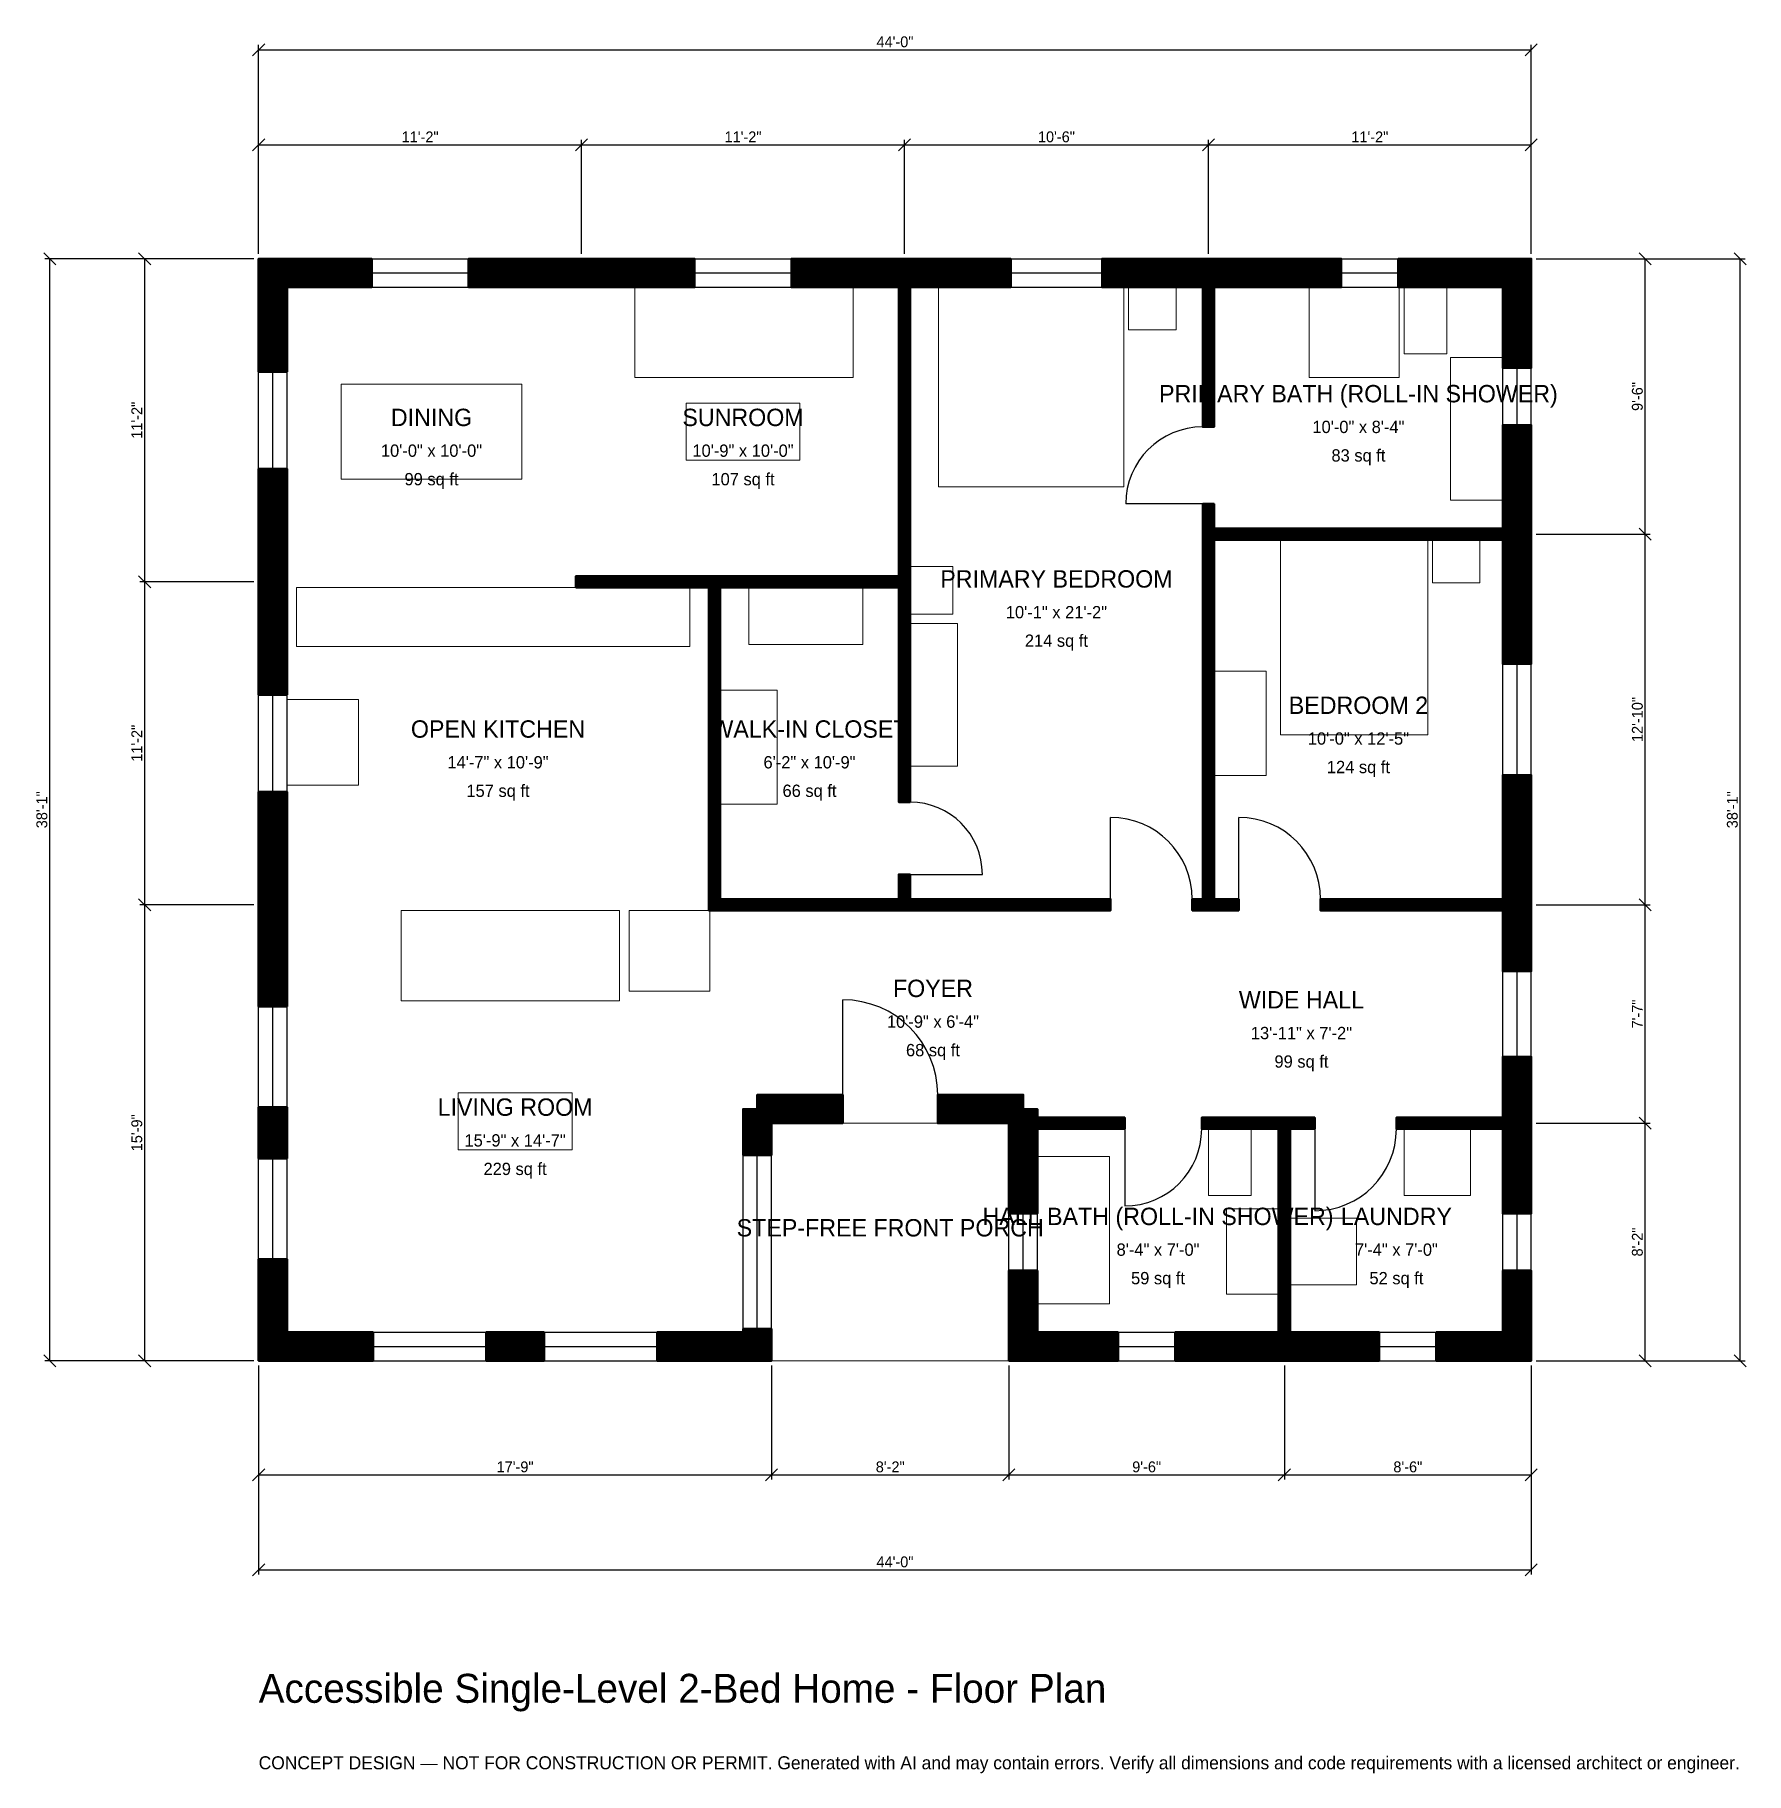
# Model space of a CAD drawing. Header units: inches. Extents: x -93 to 617, y -171 to 550.
import ezdxf
from ezdxf.enums import TextEntityAlignment as Align

# ---------------------------------------------------------------- set-up
doc = ezdxf.new("R2010")
doc.units = ezdxf.units.IN
doc.header["$MEASUREMENT"] = 0
doc.linetypes.add('DASHED', pattern=[0.6, 0.5, -0.1])
for name, color, linetype, lineweight in [('A-ANNO-DIMS', 1, 'Continuous', 13), ('A-ANNO-TEXT', 7, 'Continuous', 18), ('A-AREA-IDEN', 7, 'Continuous', 18), ('A-DOOR', 2, 'Continuous', 25), ('A-FLOR-FIXT', 9, 'Continuous', 13), ('A-FURN', 9, 'Continuous', 13), ('A-GLAZ', 4, 'Continuous', 25), ('A-SITE-PAVE', 8, 'Continuous', 13), ('A-WALL', 7, 'Continuous', 50), ('A-WALL-PATT', 8, 'Continuous', 13)]:
    doc.layers.add(name, color=color, linetype=linetype, lineweight=lineweight)
doc.dimstyles.new('PLAN', dxfattribs={"dimtxt": 4.5, "dimasz": 3, "dimexe": 2, "dimexo": 2, "dimgap": 1, "dimtad": 1, "dimdec": 0, "dimlunit": 4, "dimtsz": 2.5, "dimcen": 2.5, "dimclrd": 1, "dimclre": 1, "dimazin": 3, "dimtfac": 1, "dimtmove": 0, "dimatfit": 3})

msp = doc.modelspace()

# ---------------------------------------------------------------- hatches: boundary and pattern name
at = {"layer": 'A-WALL-PATT'}
h = msp.add_hatch(dxfattribs=at)
h.set_pattern_fill('ANSI31', color=8, scale=0.8)
h.paths.add_polyline_path([(0, 328.7402), (0, 369.685), (11.811, 369.685), (11.811, 328.7402), (11.811, 316.9291), (11.811, 275.9843), (0, 275.9843), (0, 316.9291), (0, 328.7402)])
h.paths.add_polyline_path([(0, 444.8819), (0, 444.8819), (0, 456.6929), (0, 456.6929), (0, 456.693), (11.811, 456.693), (11.811, 456.6929), (46.8504, 456.6929), (46.8504, 444.8819), (11.811, 444.8819), (11.811, 409.8425), (0, 409.8425), (0, 444.8819)])
h.paths.add_polyline_path([(127.9528, 456.6929), (139.7638, 456.6929), (180.7087, 456.6929), (180.7087, 444.8819), (139.7638, 444.8819), (127.9528, 444.8819), (87.0079, 444.8819), (87.0079, 456.6929), (127.9528, 456.6929)])
h.paths.add_polyline_path([(261.811, 456.6929), (265.3543, 456.6929), (265.3543, 456.693), (270.0787, 456.693), (270.0787, 456.6929), (273.622, 456.6929), (311.811, 456.6929), (311.811, 444.8819), (273.622, 444.8819), (270.0787, 444.8819), (270.0787, 325.1969), (270.0787, 320.4724), (270.0787, 231.4961), (265.3543, 231.4961), (265.3543, 320.4724), (191.3386, 320.4724), (191.3386, 191.3386), (210.2362, 191.3386), (214.9606, 191.3386), (265.3543, 191.3386), (265.3543, 201.5748), (270.0787, 201.5748), (270.0787, 191.3386), (344.0945, 191.3386), (348.8189, 191.3386), (353.1496, 191.3386), (353.1496, 186.6142), (348.8189, 186.6142), (344.0945, 186.6142), (270.0787, 186.6142), (265.3543, 186.6142), (214.9606, 186.6142), (210.2362, 186.6142), (191.3386, 186.6142), (186.6142, 186.6142), (186.6142, 191.3386), (186.6142, 320.4724), (131.4961, 320.4724), (131.4961, 325.1969), (186.6142, 325.1969), (191.3386, 325.1969), (265.3543, 325.1969), (265.3543, 444.8819), (261.811, 444.8819), (220.8661, 444.8819), (220.8661, 456.6929), (261.811, 456.6929)])
h.paths.add_polyline_path([(387.7953, 456.6929), (391.3386, 456.6929), (391.3386, 456.693), (396.063, 456.693), (396.063, 456.6929), (399.6063, 456.6929), (448.8189, 456.6929), (448.8189, 444.8819), (399.6063, 444.8819), (396.063, 444.8819), (396.063, 387.0079), (391.3386, 387.0079), (391.3386, 444.8819), (387.7953, 444.8819), (349.6063, 444.8819), (349.6063, 456.6929), (387.7953, 456.6929)])
h.paths.add_polyline_path([(515.748, 456.6929), (515.748, 456.693), (527.5591, 456.693), (527.5591, 456.6929), (527.5591, 456.6929), (527.5591, 444.8819), (527.5591, 444.8819), (527.5591, 411.4173), (515.748, 411.4173), (515.748, 444.8819), (472.4409, 444.8819), (472.4409, 456.6929), (515.748, 456.6929)])
h.paths.add_polyline_path([(527.5591, 348.4252), (527.5591, 344.8819), (527.5591, 344.8819), (527.5591, 340.1575), (527.5591, 340.1575), (527.5591, 336.6142), (527.5591, 288.7795), (515.748, 288.7795), (515.748, 336.6142), (515.748, 340.1575), (396.063, 340.1575), (396.063, 191.3386), (406.2992, 191.3386), (406.2992, 186.6142), (396.063, 186.6142), (391.3386, 186.6142), (387.0079, 186.6142), (387.0079, 191.3386), (391.3386, 191.3386), (391.3386, 340.1575), (391.3386, 344.8819), (391.3386, 355.1181), (396.063, 355.1181), (396.063, 344.8819), (515.748, 344.8819), (515.748, 348.4252), (515.748, 387.7953), (527.5591, 387.7953), (527.5591, 348.4252)])
h.paths.add_polyline_path([(527.5591, 194.8819), (527.5591, 191.3386), (527.5591, 191.3386), (527.5591, 186.6142), (527.5591, 186.6142), (527.5591, 183.0709), (527.5591, 161.4173), (515.748, 161.4173), (515.748, 183.0709), (515.748, 186.6142), (440.1575, 186.6142), (440.1575, 191.3386), (515.748, 191.3386), (515.748, 194.8819), (515.748, 242.7165), (527.5591, 242.7165), (527.5591, 194.8819)])
h.paths.add_polyline_path([(527.5591, 104.3307), (527.5591, 100.7874), (527.5591, 100.7874), (527.5591, 96.063), (527.5591, 96.063), (527.5591, 92.5197), (527.5591, 61.0236), (515.748, 61.0236), (515.748, 92.5197), (515.748, 96.063), (471.6535, 96.063), (471.6535, 100.7874), (515.748, 100.7874), (515.748, 104.3307), (515.748, 125.9843), (527.5591, 125.9843), (527.5591, 104.3307)])
h.paths.add_polyline_path([(527.5591, 11.811), (527.5591, 11.811), (527.5591, 0), (527.5591, 0), (527.5591, 0), (527.5591, 0), (515.748, 0), (515.748, 0), (488.189, 0), (488.189, 11.811), (515.748, 11.811), (515.748, 37.4016), (527.5591, 37.4016), (527.5591, 11.811)])
h.paths.add_polyline_path([(431.1024, 0), (427.5591, 0), (427.5591, 0), (422.8346, 0), (422.8346, 0), (419.2913, 0), (379.9213, 0), (379.9213, 11.811), (419.2913, 11.811), (422.8346, 11.811), (422.8346, 96.063), (390.9449, 96.063), (390.9449, 100.7874), (422.8346, 100.7874), (427.5591, 100.7874), (437.7953, 100.7874), (437.7953, 96.063), (427.5591, 96.063), (427.5591, 11.811), (431.1024, 11.811), (464.5669, 11.811), (464.5669, 0), (431.1024, 0)])
h.paths.add_polyline_path([(322.8346, 0), (322.8346, 0), (311.0236, 0), (311.0236, 0), (311.0236, 0), (311.0236, 0), (311.0236, 11.811), (311.0236, 11.811), (311.0236, 37.4016), (322.8346, 37.4016), (322.8346, 11.811), (356.2992, 11.811), (356.2992, 0), (322.8346, 0)])
h.paths.add_polyline_path([(311.0236, 96.063), (311.0236, 96.063), (311.0236, 98.4252), (308.6614, 98.4252), (308.6614, 98.4252), (281.4961, 98.4252), (281.4961, 110.2362), (316.9291, 110.2362), (316.9291, 104.3307), (322.8346, 104.3307), (322.8346, 100.7874), (344.0945, 100.7874), (348.8189, 100.7874), (359.0551, 100.7874), (359.0551, 96.063), (348.8189, 96.063), (344.0945, 96.063), (322.8346, 96.063), (322.8346, 61.0236), (311.0236, 61.0236), (311.0236, 96.063)])
h.paths.add_polyline_path([(212.5984, 98.4252), (212.5984, 85.2362), (200.7874, 85.2362), (200.7874, 104.3307), (206.6929, 104.3307), (206.6929, 110.2362), (242.126, 110.2362), (242.126, 98.4252), (212.5984, 98.4252)])
h.paths.add_polyline_path([(212.5984, 11.811), (212.5985, 11.811), (212.5985, 0), (212.5984, 0), (212.5984, 0), (200.7874, 0), (200.7874, 0), (165.1575, 0), (165.1575, 11.811), (200.7874, 11.811), (200.7874, 13.189), (212.5984, 13.189), (212.5984, 11.811)])
h.paths.add_polyline_path([(94.2913, 0), (94.2913, 11.811), (118.3071, 11.811), (118.3071, 0), (94.2913, 0)])
h.paths.add_polyline_path([(11.811, 0), (11.811, 0), (0, 0), (0, 0), (0, 0), (0, 11.811), (0, 11.811), (0, 42.126), (11.811, 42.126), (11.811, 11.811), (47.4409, 11.811), (47.4409, 0), (11.811, 0)])
h.paths.add_polyline_path([(0, 105.1181), (11.811, 105.1181), (11.811, 83.8583), (0, 83.8583), (0, 105.1181)])
h.paths.add_polyline_path([(0, 183.0709), (0, 194.8819), (0, 235.8268), (11.811, 235.8268), (11.811, 194.8819), (11.811, 183.0709), (11.811, 146.8504), (0, 146.8504), (0, 183.0709)])

# ---------------------------------------------------------------- linework, layer by layer
at = {"layer": 'A-DOOR'}
for p, q in [((391.3386, 355.1181), (359.4488, 355.1181)), ((353.1496, 191.3386), (353.1496, 225.1969)), ((406.2992, 191.3386), (406.2992, 225.1969)), ((270.0787, 201.5748), (300, 201.5748)), ((242.126, 110.2362), (242.126, 149.6063)), ((359.0551, 96.063), (359.0551, 64.1732)), ((437.7953, 96.063), (437.7953, 62.2047))]:
    msp.add_line(p, q, dxfattribs=at)
for centre, radius, start, end in [((391.3386, 355.1181), 31.8898, 90, 180), ((270.0787, 201.5748), 29.9213, 0, 90), ((353.1496, 191.3386), 33.8583, 0, 90), ((406.2992, 191.3386), 33.8583, 0, 90), ((242.126, 110.2362), 39.3701, 0, 90), ((359.0551, 96.063), 31.8898, 270, 360), ((437.7953, 96.063), 33.8583, 270, 360)]:
    msp.add_arc(centre, radius, start, end, dxfattribs=at)
at = {"layer": 'A-FLOR-FIXT'}
for points in [[(435.4331, 407.4803), (472.8346, 407.4803), (472.8346, 444.8819), (435.4331, 444.8819)], [(474.8031, 417.3228), (492.5197, 417.3228), (492.5197, 444.8819), (474.8031, 444.8819)], [(494.0945, 356.6929), (515.748, 356.6929), (515.748, 415.748), (494.0945, 415.748)], [(15.748, 296.063), (178.7402, 296.063), (178.7402, 320.4724), (15.748, 320.4724)], [(393.7008, 68.5039), (411.4173, 68.5039), (411.4173, 96.063), (393.7008, 96.063)], [(322.8346, 23.622), (352.7559, 23.622), (352.7559, 84.6457), (322.8346, 84.6457)], [(401.1811, 27.5591), (422.8346, 27.5591), (422.8346, 62.9921), (401.1811, 62.9921)]]:
    msp.add_lwpolyline(points, close=True, dxfattribs=at)
at = {"layer": 'A-FURN'}
for points in [[(155.9055, 407.4803), (246.4567, 407.4803), (246.4567, 444.8819), (155.9055, 444.8819)], [(281.8898, 362.2047), (358.6614, 362.2047), (358.6614, 444.8819), (281.8898, 444.8819)], [(360.6299, 427.1654), (380.315, 427.1654), (380.315, 444.8819), (360.6299, 444.8819)], [(34.252, 365.3543), (109.0551, 365.3543), (109.0551, 404.7244), (34.252, 404.7244)], [(177.1654, 373.2283), (224.4094, 373.2283), (224.4094, 396.8504), (177.1654, 396.8504)], [(423.622, 259.4488), (484.6457, 259.4488), (484.6457, 340.1575), (423.622, 340.1575)], [(486.6142, 322.4409), (506.2992, 322.4409), (506.2992, 340.1575), (486.6142, 340.1575)], [(270.0787, 309.4488), (287.7953, 309.4488), (287.7953, 329.1339), (270.0787, 329.1339)], [(203.1496, 296.8504), (250.3937, 296.8504), (250.3937, 320.4724), (203.1496, 320.4724)], [(270.0787, 246.4567), (289.7638, 246.4567), (289.7638, 305.5118), (270.0787, 305.5118)], [(396.063, 242.5197), (417.7165, 242.5197), (417.7165, 285.8268), (396.063, 285.8268)], [(11.811, 238.5827), (41.3386, 238.5827), (41.3386, 274.0157), (11.811, 274.0157)], [(191.3386, 230.7087), (214.9606, 230.7087), (214.9606, 277.9528), (191.3386, 277.9528)], [(59.0551, 149.2126), (149.6063, 149.2126), (149.6063, 186.6142), (59.0551, 186.6142)], [(153.5433, 153.1496), (187.0079, 153.1496), (187.0079, 186.6142), (153.5433, 186.6142)], [(82.6772, 87.4016), (129.9213, 87.4016), (129.9213, 111.0236), (82.6772, 111.0236)], [(474.8031, 68.5039), (502.3622, 68.5039), (502.3622, 96.063), (474.8031, 96.063)], [(427.5591, 31.4961), (455.1181, 31.4961), (455.1181, 59.0551), (427.5591, 59.0551)]]:
    msp.add_lwpolyline(points, close=True, dxfattribs=at)
at = {"layer": 'A-GLAZ'}
for p, q in [((46.8504, 456.6929), (87.0079, 456.6929)), ((180.7087, 456.6929), (220.8661, 456.6929)), ((311.811, 456.6929), (349.6063, 456.6929)), ((448.8189, 456.6929), (472.4409, 456.6929)), ((46.8504, 450.7874), (87.0079, 450.7874)), ((180.7087, 450.7874), (220.8661, 450.7874)), ((311.811, 450.7874), (349.6063, 450.7874)), ((448.8189, 450.7874), (472.4409, 450.7874)), ((46.8504, 444.8819), (87.0079, 444.8819)), ((180.7087, 444.8819), (220.8661, 444.8819)), ((311.811, 444.8819), (349.6063, 444.8819)), ((448.8189, 444.8819), (472.4409, 444.8819)), ((515.748, 387.7953), (515.748, 411.4173)), ((521.6535, 387.7953), (521.6535, 411.4173)), ((527.5591, 387.7953), (527.5591, 411.4173)), ((0, 369.685), (0, 409.8425)), ((5.9055, 369.685), (5.9055, 409.8425)), ((11.811, 369.685), (11.811, 409.8425)), ((515.748, 242.7165), (515.748, 288.7795)), ((521.6535, 242.7165), (521.6535, 288.7795)), ((527.5591, 242.7165), (527.5591, 288.7795)), ((0, 235.8268), (0, 275.9843)), ((5.9055, 235.8268), (5.9055, 275.9843)), ((11.811, 235.8268), (11.811, 275.9843)), ((515.748, 125.9843), (515.748, 161.4173)), ((521.6535, 125.9843), (521.6535, 161.4173)), ((527.5591, 125.9843), (527.5591, 161.4173)), ((0, 105.1181), (0, 146.8504)), ((5.9055, 105.1181), (5.9055, 146.8504)), ((11.811, 105.1181), (11.811, 146.8504)), ((0, 42.126), (0, 83.8583)), ((5.9055, 42.126), (5.9055, 83.8583)), ((11.811, 42.126), (11.811, 83.8583)), ((200.7874, 13.189), (200.7874, 85.2362)), ((206.6929, 13.189), (206.6929, 85.2362)), ((212.5984, 13.189), (212.5984, 85.2362)), ((311.0236, 37.4016), (311.0236, 61.0236)), ((316.9291, 37.4016), (316.9291, 61.0236)), ((322.8346, 37.4016), (322.8346, 61.0236)), ((515.748, 37.4016), (515.748, 61.0236)), ((521.6535, 37.4016), (521.6535, 61.0236)), ((527.5591, 37.4016), (527.5591, 61.0236)), ((47.4409, 11.811), (94.2913, 11.811)), ((118.3071, 11.811), (165.1575, 11.811)), ((356.2992, 11.811), (379.9213, 11.811)), ((464.5669, 11.811), (488.189, 11.811)), ((47.4409, 5.9055), (94.2913, 5.9055)), ((47.4409, 0), (94.2913, 0)), ((118.3071, 5.9055), (165.1575, 5.9055)), ((118.3071, 0), (165.1575, 0)), ((356.2992, 5.9055), (379.9213, 5.9055)), ((356.2992, 0), (379.9213, 0)), ((464.5669, 5.9055), (488.189, 5.9055)), ((464.5669, 0), (488.189, 0))]:
    msp.add_line(p, q, dxfattribs=at)
at = {"layer": 'A-SITE-PAVE', "linetype": 'DASHED'}
msp.add_lwpolyline([(212.5984, 0), (311.0236, 0), (311.0236, 98.4252), (212.5984, 98.4252)], close=True, dxfattribs=at)
at = {"layer": 'A-WALL'}
for points in [[(0, 444.8819), (0, 444.8819), (0, 456.6929), (0, 456.6929), (0, 456.693), (11.811, 456.693), (11.811, 456.6929), (46.8504, 456.6929), (46.8504, 444.8819), (11.811, 444.8819), (11.811, 409.8425), (0, 409.8425), (0, 444.8819)], [(127.9528, 456.6929), (139.7638, 456.6929), (180.7087, 456.6929), (180.7087, 444.8819), (139.7638, 444.8819), (127.9528, 444.8819), (87.0079, 444.8819), (87.0079, 456.6929), (127.9528, 456.6929)], [(261.811, 456.6929), (265.3543, 456.6929), (265.3543, 456.693), (270.0787, 456.693), (270.0787, 456.6929), (273.622, 456.6929), (311.811, 456.6929), (311.811, 444.8819), (273.622, 444.8819), (270.0787, 444.8819), (270.0787, 325.1969), (270.0787, 320.4724), (270.0787, 231.4961), (265.3543, 231.4961), (265.3543, 320.4724), (191.3386, 320.4724), (191.3386, 191.3386), (210.2362, 191.3386), (214.9606, 191.3386), (265.3543, 191.3386), (265.3543, 201.5748), (270.0787, 201.5748), (270.0787, 191.3386), (344.0945, 191.3386), (348.8189, 191.3386), (353.1496, 191.3386), (353.1496, 186.6142), (348.8189, 186.6142), (344.0945, 186.6142), (270.0787, 186.6142), (265.3543, 186.6142), (214.9606, 186.6142), (210.2362, 186.6142), (191.3386, 186.6142), (186.6142, 186.6142), (186.6142, 191.3386), (186.6142, 320.4724), (131.4961, 320.4724), (131.4961, 325.1969), (186.6142, 325.1969), (191.3386, 325.1969), (265.3543, 325.1969), (265.3543, 444.8819), (261.811, 444.8819), (220.8661, 444.8819), (220.8661, 456.6929), (261.811, 456.6929)], [(387.7953, 456.6929), (391.3386, 456.6929), (391.3386, 456.693), (396.063, 456.693), (396.063, 456.6929), (399.6063, 456.6929), (448.8189, 456.6929), (448.8189, 444.8819), (399.6063, 444.8819), (396.063, 444.8819), (396.063, 387.0079), (391.3386, 387.0079), (391.3386, 444.8819), (387.7953, 444.8819), (349.6063, 444.8819), (349.6063, 456.6929), (387.7953, 456.6929)], [(515.748, 456.6929), (515.748, 456.693), (527.5591, 456.693), (527.5591, 456.6929), (527.5591, 456.6929), (527.5591, 444.8819), (527.5591, 444.8819), (527.5591, 411.4173), (515.748, 411.4173), (515.748, 444.8819), (472.4409, 444.8819), (472.4409, 456.6929), (515.748, 456.6929)], [(527.5591, 348.4252), (527.5591, 344.8819), (527.5591, 344.8819), (527.5591, 340.1575), (527.5591, 340.1575), (527.5591, 336.6142), (527.5591, 288.7795), (515.748, 288.7795), (515.748, 336.6142), (515.748, 340.1575), (396.063, 340.1575), (396.063, 191.3386), (406.2992, 191.3386), (406.2992, 186.6142), (396.063, 186.6142), (391.3386, 186.6142), (387.0079, 186.6142), (387.0079, 191.3386), (391.3386, 191.3386), (391.3386, 340.1575), (391.3386, 344.8819), (391.3386, 355.1181), (396.063, 355.1181), (396.063, 344.8819), (515.748, 344.8819), (515.748, 348.4252), (515.748, 387.7953), (527.5591, 387.7953), (527.5591, 348.4252)], [(0, 328.7402), (0, 369.685), (11.811, 369.685), (11.811, 328.7402), (11.811, 316.9291), (11.811, 275.9843), (0, 275.9843), (0, 316.9291), (0, 328.7402)], [(527.5591, 194.8819), (527.5591, 191.3386), (527.5591, 191.3386), (527.5591, 186.6142), (527.5591, 186.6142), (527.5591, 183.0709), (527.5591, 161.4173), (515.748, 161.4173), (515.748, 183.0709), (515.748, 186.6142), (440.1575, 186.6142), (440.1575, 191.3386), (515.748, 191.3386), (515.748, 194.8819), (515.748, 242.7165), (527.5591, 242.7165), (527.5591, 194.8819)], [(0, 183.0709), (0, 194.8819), (0, 235.8268), (11.811, 235.8268), (11.811, 194.8819), (11.811, 183.0709), (11.811, 146.8504), (0, 146.8504), (0, 183.0709)], [(527.5591, 104.3307), (527.5591, 100.7874), (527.5591, 100.7874), (527.5591, 96.063), (527.5591, 96.063), (527.5591, 92.5197), (527.5591, 61.0236), (515.748, 61.0236), (515.748, 92.5197), (515.748, 96.063), (471.6535, 96.063), (471.6535, 100.7874), (515.748, 100.7874), (515.748, 104.3307), (515.748, 125.9843), (527.5591, 125.9843), (527.5591, 104.3307)], [(212.5984, 98.4252), (212.5984, 85.2362), (200.7874, 85.2362), (200.7874, 104.3307), (206.6929, 104.3307), (206.6929, 110.2362), (242.126, 110.2362), (242.126, 98.4252), (212.5984, 98.4252)], [(311.0236, 96.063), (311.0236, 96.063), (311.0236, 98.4252), (308.6614, 98.4252), (308.6614, 98.4252), (281.4961, 98.4252), (281.4961, 110.2362), (316.9291, 110.2362), (316.9291, 104.3307), (322.8346, 104.3307), (322.8346, 100.7874), (344.0945, 100.7874), (348.8189, 100.7874), (359.0551, 100.7874), (359.0551, 96.063), (348.8189, 96.063), (344.0945, 96.063), (322.8346, 96.063), (322.8346, 61.0236), (311.0236, 61.0236), (311.0236, 96.063)], [(0, 105.1181), (11.811, 105.1181), (11.811, 83.8583), (0, 83.8583), (0, 105.1181)], [(431.1024, 0), (427.5591, 0), (427.5591, 0), (422.8346, 0), (422.8346, 0), (419.2913, 0), (379.9213, 0), (379.9213, 11.811), (419.2913, 11.811), (422.8346, 11.811), (422.8346, 96.063), (390.9449, 96.063), (390.9449, 100.7874), (422.8346, 100.7874), (427.5591, 100.7874), (437.7953, 100.7874), (437.7953, 96.063), (427.5591, 96.063), (427.5591, 11.811), (431.1024, 11.811), (464.5669, 11.811), (464.5669, 0), (431.1024, 0)], [(11.811, 0), (11.811, 0), (0, 0), (0, 0), (0, 0), (0, 11.811), (0, 11.811), (0, 42.126), (11.811, 42.126), (11.811, 11.811), (47.4409, 11.811), (47.4409, 0), (11.811, 0)], [(322.8346, 0), (322.8346, 0), (311.0236, 0), (311.0236, 0), (311.0236, 0), (311.0236, 0), (311.0236, 11.811), (311.0236, 11.811), (311.0236, 37.4016), (322.8346, 37.4016), (322.8346, 11.811), (356.2992, 11.811), (356.2992, 0), (322.8346, 0)], [(527.5591, 11.811), (527.5591, 11.811), (527.5591, 0), (527.5591, 0), (527.5591, 0), (527.5591, 0), (515.748, 0), (515.748, 0), (488.189, 0), (488.189, 11.811), (515.748, 11.811), (515.748, 37.4016), (527.5591, 37.4016), (527.5591, 11.811)], [(94.2913, 0), (94.2913, 11.811), (118.3071, 11.811), (118.3071, 0), (94.2913, 0)], [(212.5984, 11.811), (212.5985, 11.811), (212.5985, 0), (212.5984, 0), (212.5984, 0), (200.7874, 0), (200.7874, 0), (165.1575, 0), (165.1575, 11.811), (200.7874, 11.811), (200.7874, 13.189), (212.5984, 13.189), (212.5984, 11.811)]]:
    msp.add_lwpolyline(points, close=True, dxfattribs=at)

# ---------------------------------------------------------------- texts
at = {"layer": 'A-ANNO-TEXT'}
for s, height, p in [('Accessible Single-Level 2-Bed Home - Floor Plan', 12, (0, -141.7323)), ('CONCEPT DESIGN — NOT FOR CONSTRUCTION OR PERMIT. Generated with AI and may contain errors. Verify all dimensions and code requirements with a licensed architect or engineer.', 5.4, (0, -169.2913))]:
    msp.add_text(s, height=height, dxfattribs=at).set_placement(p)
at = {"layer": 'A-AREA-IDEN'}
for s, height, p in [('PRIMARY BATH (ROLL-IN SHOWER)', 7.2, (455.9055, 400.7874)), ('DINING', 7.2, (71.6535, 390.9449)), ('SUNROOM', 7.2, (200.7874, 390.9449)), ('10\'-0" x 8\'-4"', 5.1, (455.9055, 387.0079)), ('10\'-0" x 10\'-0"', 5.1, (71.6535, 377.1654)), ('10\'-9" x 10\'-0"', 5.1, (200.7874, 377.1654)), ('83 sq ft', 5.1, (455.9055, 375.1969)), ('99 sq ft', 5.1, (71.6535, 365.3543)), ('107 sq ft', 5.1, (200.7874, 365.3543)), ('PRIMARY BEDROOM', 7.2, (330.7087, 324.0157)), ('10\'-1" x 21\'-2"', 5.1, (330.7087, 310.2362)), ('214 sq ft', 5.1, (330.7087, 298.4252)), ('BEDROOM 2', 7.2, (455.9055, 271.6535)), ('OPEN KITCHEN', 7.2, (99.2126, 261.811)), ('WALK-IN CLOSET', 7.2, (228.3465, 261.811)), ('10\'-0" x 12\'-5"', 5.1, (455.9055, 257.874)), ('14\'-7" x 10\'-9"', 5.1, (99.2126, 248.0315)), ('6\'-2" x 10\'-9"', 5.1, (228.3465, 248.0315)), ('124 sq ft', 5.1, (455.9055, 246.063)), ('157 sq ft', 5.1, (99.2126, 236.2205)), ('66 sq ft', 5.1, (228.3465, 236.2205)), ('FOYER', 7.2, (279.5276, 154.3307)), ('WIDE HALL', 7.2, (432.2835, 149.6063)), ('10\'-9" x 6\'-4"', 5.1, (279.5276, 140.5512)), ('13\'-11" x 7\'-2"', 5.1, (432.2835, 135.8268)), ('68 sq ft', 5.1, (279.5276, 128.7402)), ('99 sq ft', 5.1, (432.2835, 124.0157)), ('LIVING ROOM', 7.2, (106.2992, 105.1181)), ('15\'-9" x 14\'-7"', 5.1, (106.2992, 91.3386)), ('229 sq ft', 5.1, (106.2992, 79.5276)), ('STEP-FREE FRONT PORCH', 7.2, (261.811, 55.1181)), ('HALL BATH (ROLL-IN SHOWER)', 7.2, (372.8346, 59.8425)), ('LAUNDRY', 7.2, (471.6535, 59.8425)), ('8\'-4" x 7\'-0"', 5.1, (372.8346, 46.063)), ('7\'-4" x 7\'-0"', 5.1, (471.6535, 46.063)), ('59 sq ft', 5.1, (372.8346, 34.252)), ('52 sq ft', 5.1, (471.6535, 34.252))]:
    msp.add_text(s, height=height, dxfattribs=at).set_placement(p, align=Align.MIDDLE_CENTER)

# ---------------------------------------------------------------- dimensions: what is measured, and where the dimension line sits
at = {"layer": 'A-ANNO-DIMS'}
for base, p1, p2, text in [((0, 543.3071), (0, 456.6929), (527.5591, 456.6929), '44\'-0"'), ((0, 503.937), (0, 456.6929), (133.8583, 456.6929), '11\'-2"'), ((133.8583, 503.937), (133.8583, 456.6929), (267.7165, 456.6929), '11\'-2"'), ((267.7165, 503.937), (267.7165, 456.6929), (393.7008, 456.6929), '10\'-6"'), ((393.7008, 503.937), (393.7008, 456.6929), (527.5591, 456.6929), '11\'-2"'), ((0, -47.2441), (0, 0), (212.5984, 0), '17\'-9"'), ((0, -86.6142), (0, 0), (527.5591, 0), '44\'-0"'), ((212.5984, -47.2441), (212.5984, 0), (311.0236, 0), '8\'-2"'), ((311.0236, -47.2441), (311.0236, 0), (425.1968, 0), '9\'-6"'), ((425.1968, -47.2441), (425.1968, 0), (527.5591, 0), '8\'-6"')]:
    msp.add_linear_dim(base=base, p1=p1, p2=p2, text=text, dimstyle='PLAN', dxfattribs=at).render()
for base, p1, p2, text in [((-86.6142, 0), (0, 0), (0, 456.6929), '38\'-1"'), ((-47.2441, 322.8346), (0, 322.8346), (0, 456.6929), '11\'-2"'), ((574.8031, 342.5197), (527.5591, 342.5197), (527.5591, 456.6929), '9\'-6"'), ((614.1732, 0), (527.5591, 0), (527.5591, 456.6929), '38\'-1"'), ((574.8031, 188.9764), (527.5591, 188.9764), (527.5591, 342.5197), '12\'-10"'), ((-47.2441, 188.9764), (0, 188.9764), (0, 322.8346), '11\'-2"'), ((-47.2441, 0), (0, 0), (0, 188.9764), '15\'-9"'), ((574.8031, 98.4252), (527.5591, 98.4252), (527.5591, 188.9764), '7\'-7"'), ((574.8031, 0), (527.5591, 0), (527.5591, 98.4252), '8\'-2"')]:
    msp.add_linear_dim(base=base, p1=p1, p2=p2, angle=90, text=text, dimstyle='PLAN', dxfattribs=at).render()

doc.saveas('drawing.dxf')
